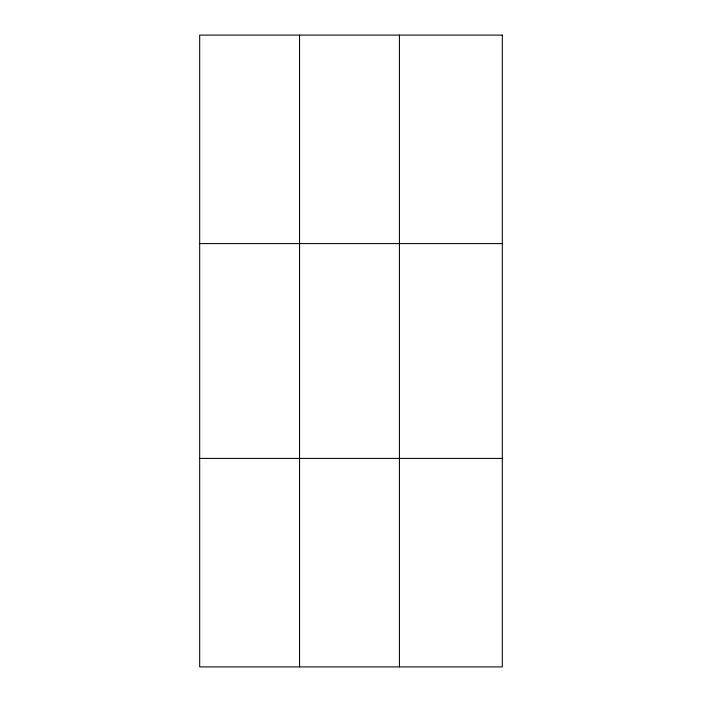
<?xml version="1.0" encoding="UTF-8"?>
<svg xmlns="http://www.w3.org/2000/svg" width="702" height="702" viewBox="0 0 702 702"><rect width="100%" height="100%" fill="white"/><g stroke="black" fill="none" stroke-linecap="round" stroke-linejoin="round"><path stroke-width="1.05" d="M299.552 666.9L299.552 35.1M399.42 666.9L399.42 35.1M199.684 243.594L502.316 243.594M199.684 458.406L502.316 458.406M502.316 35.1L502.316 666.9L199.684 666.9L199.684 35.1L502.316 35.1"/></g></svg>
